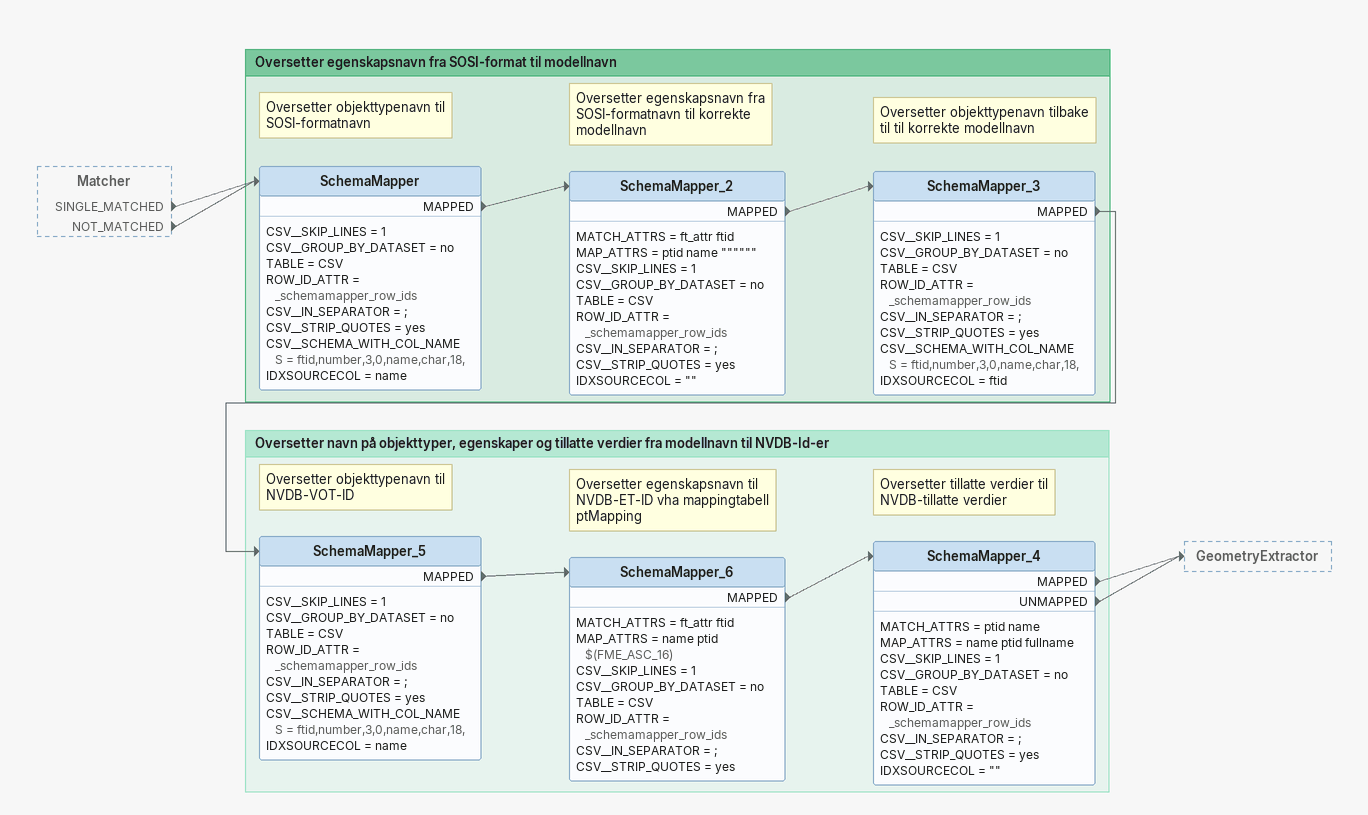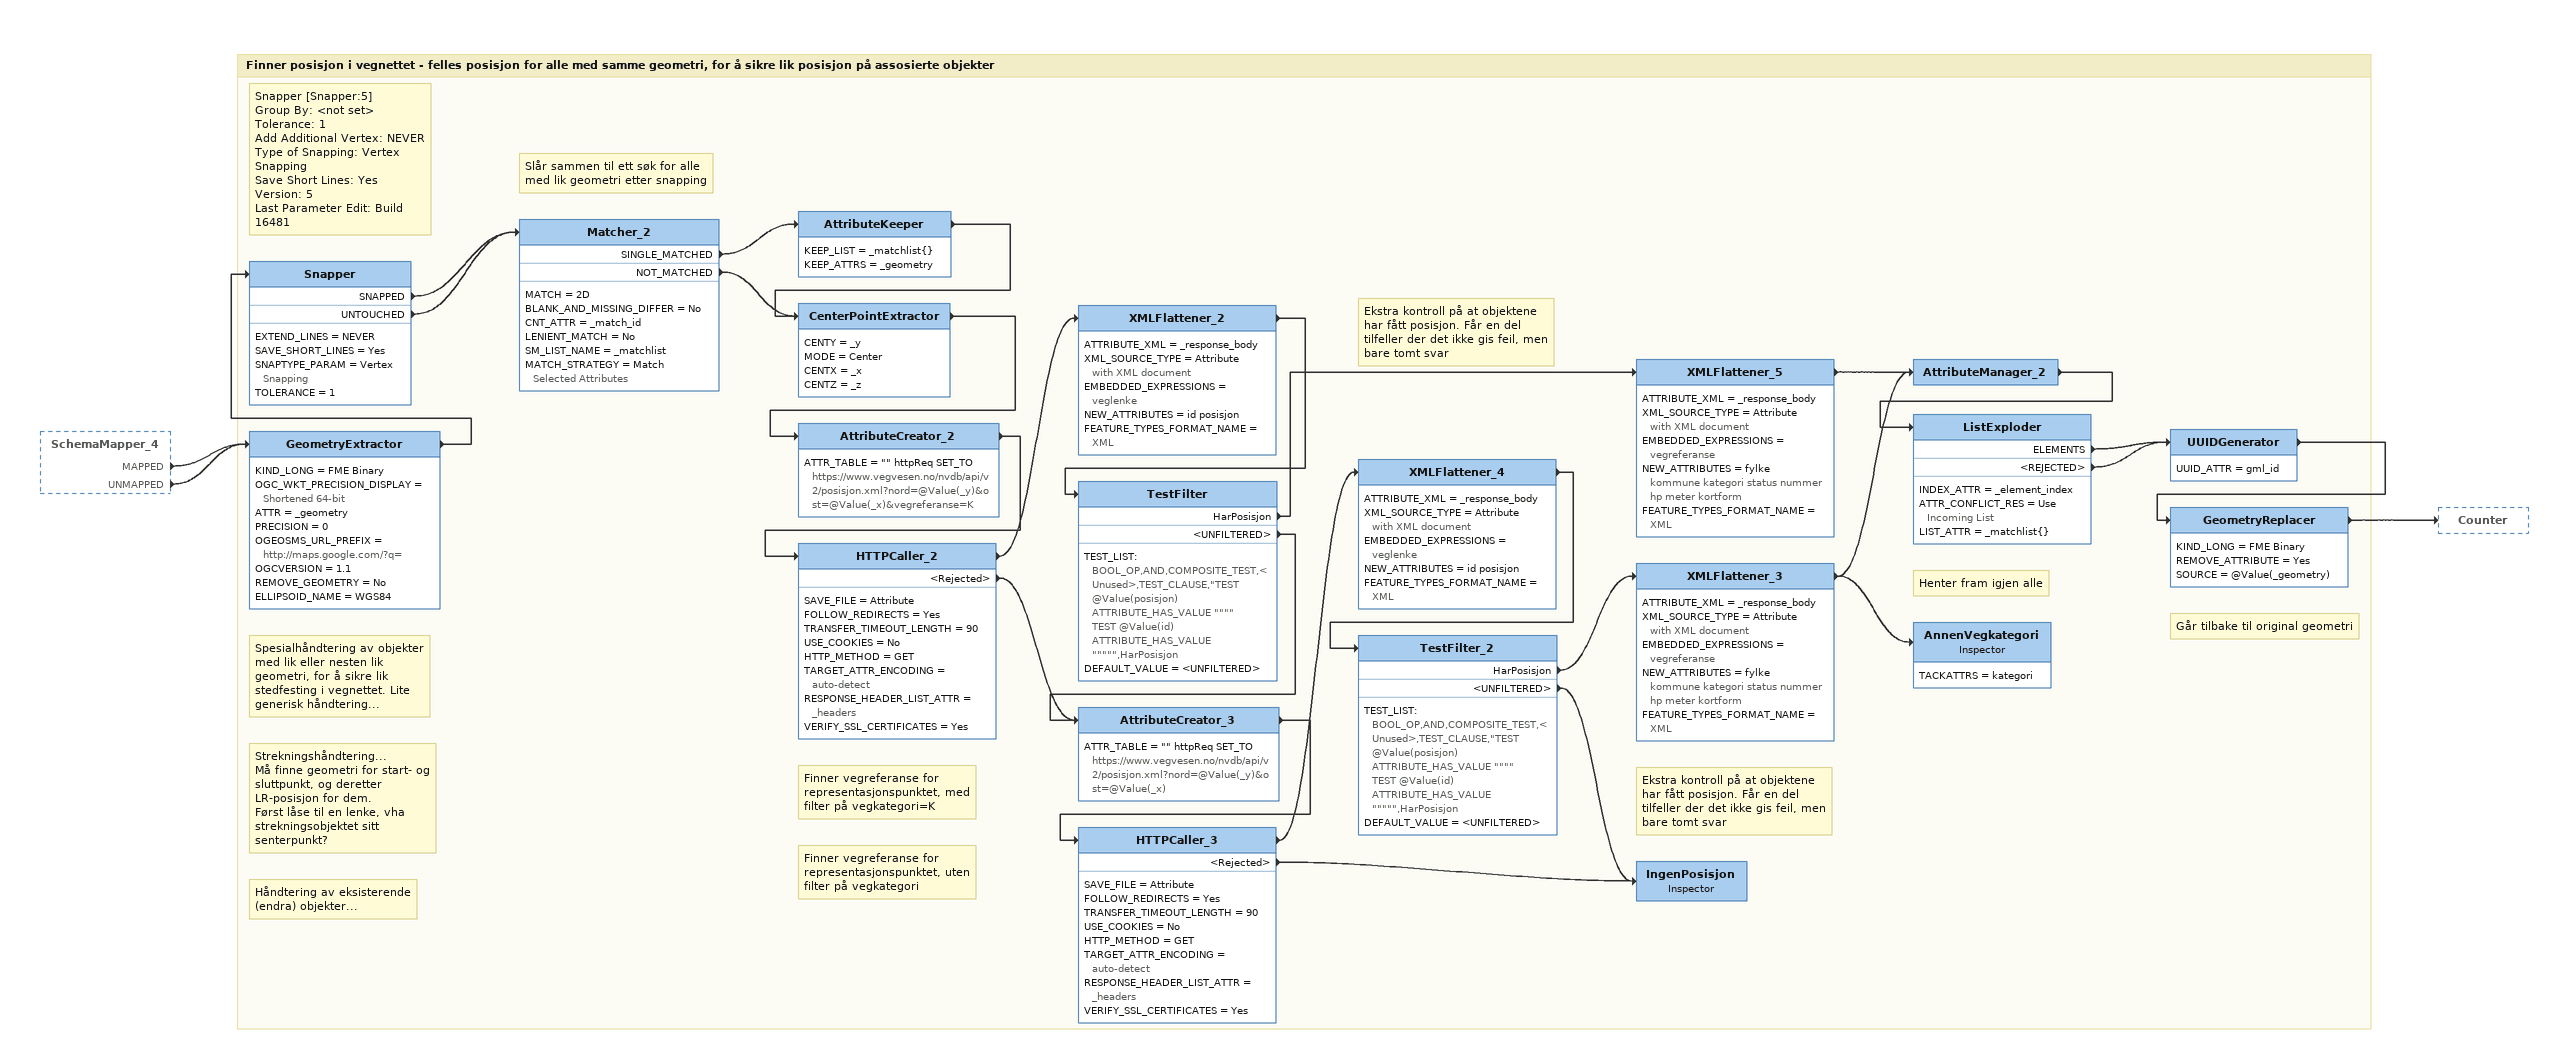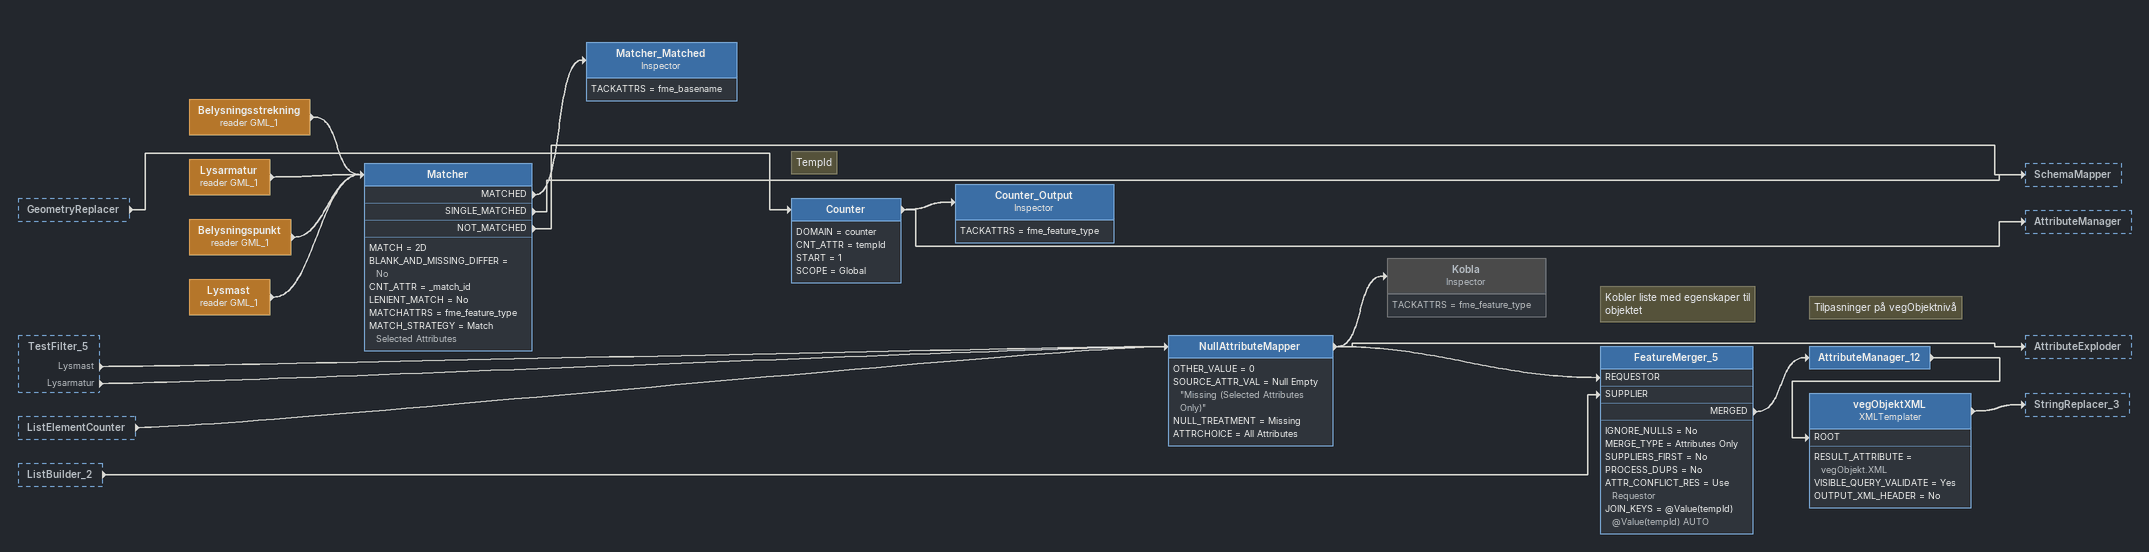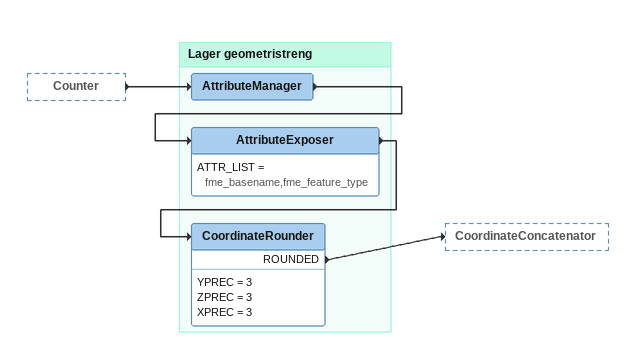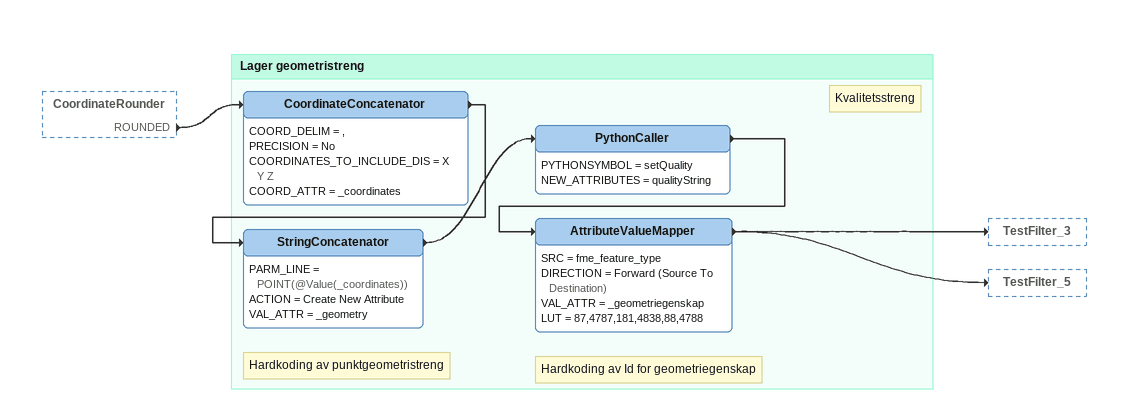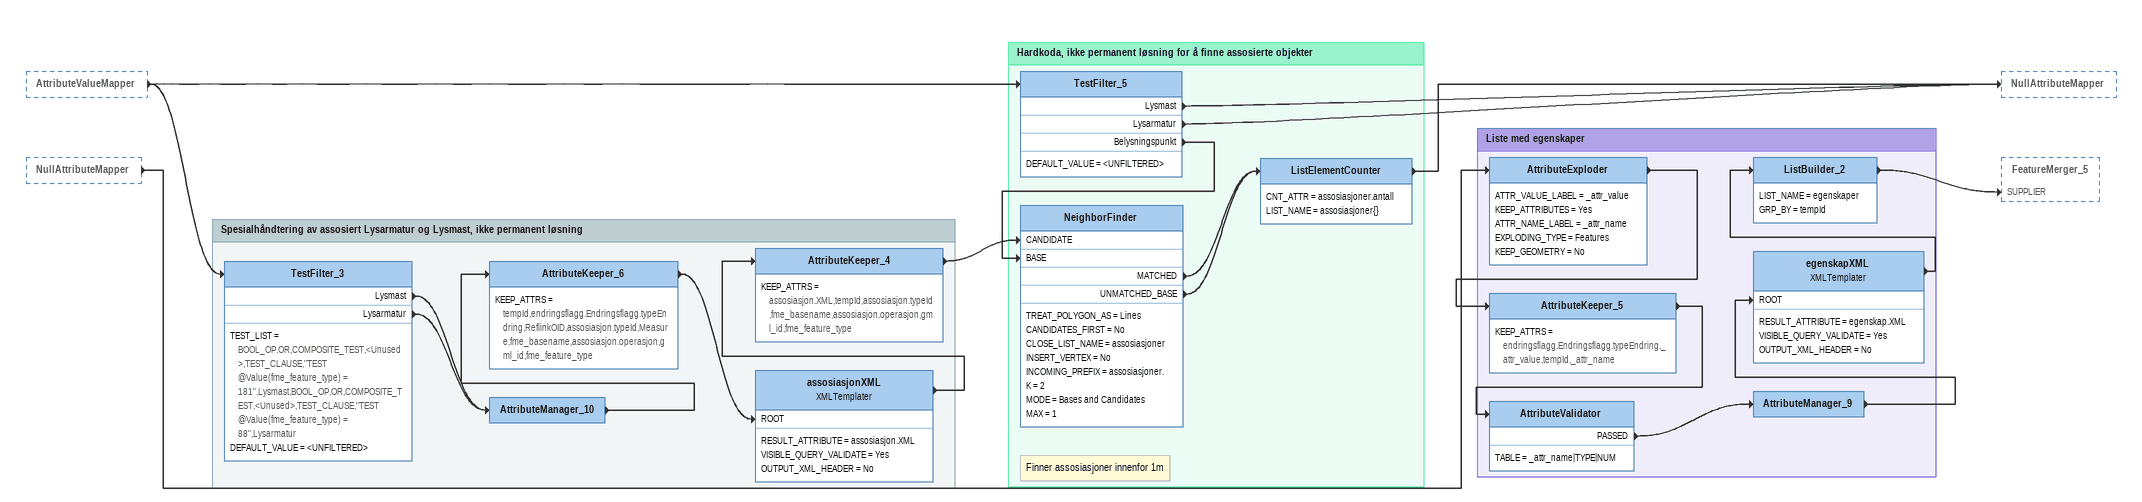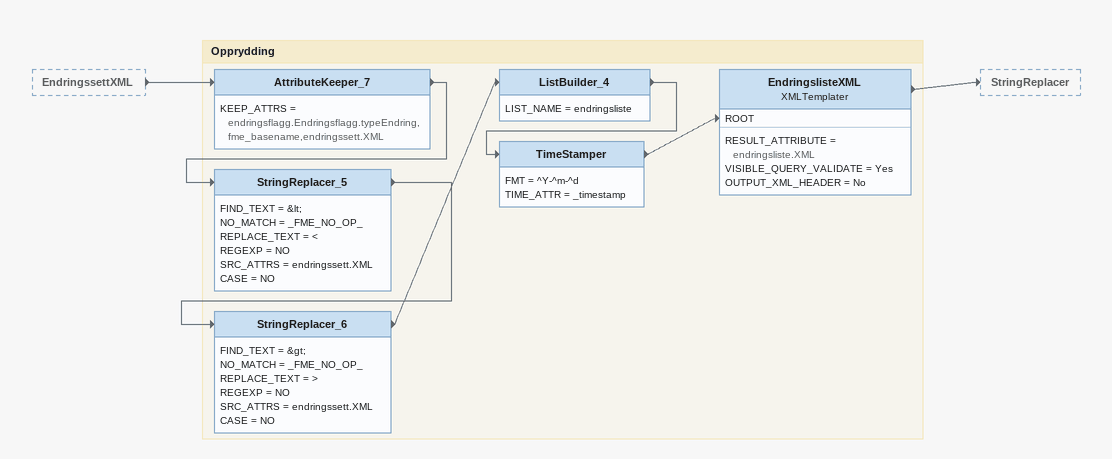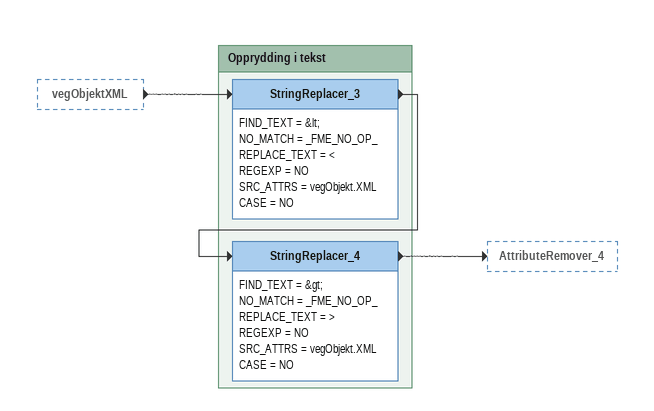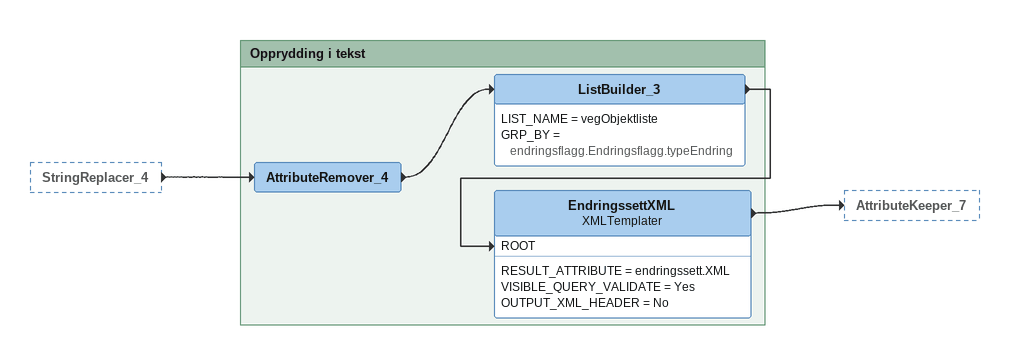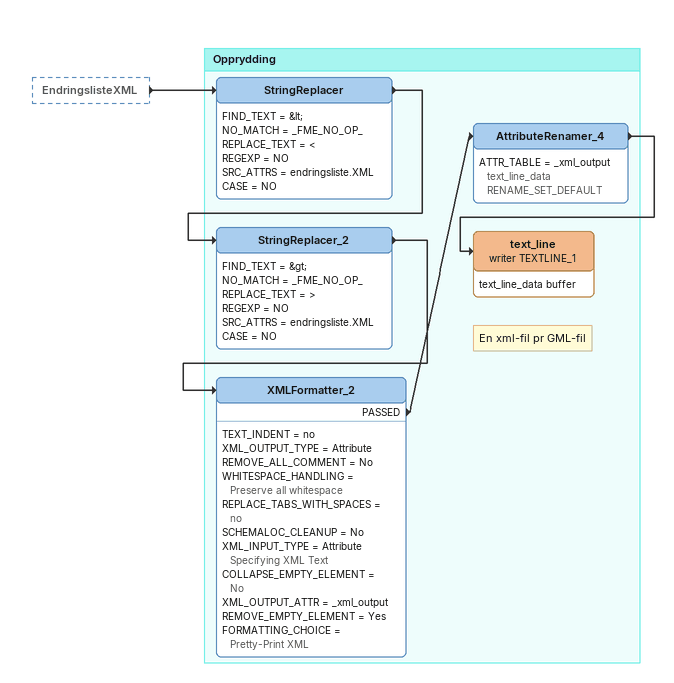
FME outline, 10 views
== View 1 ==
Matcher [outside]
    SINGLE_MATCHED -> SchemaMapper
    NOT_MATCHED -> SchemaMapper

Bookmark: Oversetter egenskapsnavn fra SOSI-format til modellnavn
Note: Oversetter objekttypenavn til SOSI-formatnavn
SchemaMapper
    CSV__SKIP_LINES = 1
    CSV__GROUP_BY_DATASET = no
    TABLE = CSV
    ROW_ID_ATTR = _schemamapper_row_ids
    CSV__IN_SEPARATOR = ;
    CSV__STRIP_QUOTES = yes
    CSV__SCHEMA_WITH_COL_NAMES = ftid,number,3,0,name,char,18,
    IDXSOURCECOL = name
    MAPPED -> SchemaMapper_2
Note: Oversetter egenskapsnavn fra SOSI-formatnavn til korrekte modellnavn
SchemaMapper_2
    MATCH_ATTRS = ft_attr ftid
    MAP_ATTRS = ptid name """"""
    CSV__SKIP_LINES = 1
    CSV__GROUP_BY_DATASET = no
    TABLE = CSV
    ROW_ID_ATTR = _schemamapper_row_ids
    CSV__IN_SEPARATOR = ;
    CSV__STRIP_QUOTES = yes
    IDXSOURCECOL = ""
    MAPPED -> SchemaMapper_3
Note: Oversetter objekttypenavn tilbake til til korrekte modellnavn
SchemaMapper_3
    CSV__SKIP_LINES = 1
    CSV__GROUP_BY_DATASET = no
    TABLE = CSV
    ROW_ID_ATTR = _schemamapper_row_ids
    CSV__IN_SEPARATOR = ;
    CSV__STRIP_QUOTES = yes
    CSV__SCHEMA_WITH_COL_NAMES = ftid,number,3,0,name,char,18,
    IDXSOURCECOL = ftid
    MAPPED -> SchemaMapper_5

Bookmark: Oversetter navn på objekttyper, egenskaper og tillatte verdier fra modellnavn til NVDB-Id-er
Note: Oversetter objekttypenavn til NVDB-VOT-ID
SchemaMapper_5
    CSV__SKIP_LINES = 1
    CSV__GROUP_BY_DATASET = no
    TABLE = CSV
    ROW_ID_ATTR = _schemamapper_row_ids
    CSV__IN_SEPARATOR = ;
    CSV__STRIP_QUOTES = yes
    CSV__SCHEMA_WITH_COL_NAMES = ftid,number,3,0,name,char,18,
    IDXSOURCECOL = name
    MAPPED -> SchemaMapper_6
Note: Oversetter egenskapsnavn til NVDB-ET-ID vha mappingtabell ptMapping
SchemaMapper_6
    MATCH_ATTRS = ft_attr ftid
    MAP_ATTRS = name ptid $(FME_ASC_16)
    CSV__SKIP_LINES = 1
    CSV__GROUP_BY_DATASET = no
    TABLE = CSV
    ROW_ID_ATTR = _schemamapper_row_ids
    CSV__IN_SEPARATOR = ;
    CSV__STRIP_QUOTES = yes
    MAPPED -> SchemaMapper_4
Note: Oversetter tillatte verdier til NVDB-tillatte verdier
SchemaMapper_4
    MATCH_ATTRS = ptid name
    MAP_ATTRS = name ptid fullname
    CSV__SKIP_LINES = 1
    CSV__GROUP_BY_DATASET = no
    TABLE = CSV
    ROW_ID_ATTR = _schemamapper_row_ids
    CSV__IN_SEPARATOR = ;
    CSV__STRIP_QUOTES = yes
    IDXSOURCECOL = ""
    MAPPED -> GeometryExtractor
    UNMAPPED -> GeometryExtractor

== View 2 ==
SchemaMapper_4 [outside]
    MAPPED -> GeometryExtractor
    UNMAPPED -> GeometryExtractor

Bookmark: Finner posisjon i vegnettet - felles posisjon for alle med samme geometri, for å sikre lik posisjon på assosierte objekter
Note: Spesialhåndtering av objekter med lik eller nesten lik geometri, for å sikre lik stedfesting i vegnettet. Lite generisk håndtering...
Note: Strekningshåndtering... / Må finne geometri for start- og sluttpunkt, og deretter LR-posisjon for dem. / Først låse til en lenke, vha strekningsobjektet sitt senterpunkt?
Note: Håndtering av eksisterende (endra) objekter...
GeometryExtractor
    KIND_LONG = FME Binary
    OGC_WKT_PRECISION_DISPLAY = Shortened 64-bit
    ATTR = _geometry
    PRECISION = 0
    OGEOSMS_URL_PREFIX = http://maps.google.com/?q=
    OGCVERSION = 1.1
    REMOVE_GEOMETRY = No
    ELLIPSOID_NAME = WGS84
    -> Snapper
Note: Snapper [Snapper:5] / Group By: <not set> / Tolerance: 1 / Add Additional Vertex: NEVER / Type of Snapping: Vertex Snapping / Save Short Lines: Yes / Version: 5 / Last Parameter Edit: Build 16481
Snapper
    EXTEND_LINES = NEVER
    SAVE_SHORT_LINES = Yes
    SNAPTYPE_PARAM = Vertex Snapping
    TOLERANCE = 1
    SNAPPED -> Matcher_2
    UNTOUCHED -> Matcher_2
Note: Slår sammen til ett søk for alle med lik geometri etter snapping
Matcher_2
    MATCH = 2D
    BLANK_AND_MISSING_DIFFER = No
    CNT_ATTR = _match_id
    LENIENT_MATCH = No
    SM_LIST_NAME = _matchlist
    MATCH_STRATEGY = Match Selected Attributes
    SINGLE_MATCHED -> AttributeKeeper
    NOT_MATCHED -> CenterPointExtractor
AttributeKeeper
    KEEP_LIST = _matchlist{}
    KEEP_ATTRS = _geometry
    -> CenterPointExtractor
CenterPointExtractor
    CENTY = _y
    MODE = Center
    CENTX = _x
    CENTZ = _z
    -> AttributeCreator_2
AttributeCreator_2
    ATTR_TABLE = "" httpReq SET_TO https://www.vegvesen.no/nvdb/api/v2/posisjon.xml?nord=@Value(_y)&ost=@Value(_x)&vegreferanse=K
    -> HTTPCaller_2
Note: Finner vegreferanse for representasjonspunktet, med filter på vegkategori=K
HTTPCaller_2
    SAVE_FILE = Attribute
    FOLLOW_REDIRECTS = Yes
    TRANSFER_TIMEOUT_LENGTH = 90
    USE_COOKIES = No
    HTTP_METHOD = GET
    TARGET_ATTR_ENCODING = auto-detect
    RESPONSE_HEADER_LIST_ATTR = _headers
    VERIFY_SSL_CERTIFICATES = Yes
    -> XMLFlattener_2
    <Rejected> -> AttributeCreator_3
XMLFlattener_2
    ATTRIBUTE_XML = _response_body
    XML_SOURCE_TYPE = Attribute with XML document
    EMBEDDED_EXPRESSIONS = veglenke
    NEW_ATTRIBUTES = id posisjon
    FEATURE_TYPES_FORMAT_NAME = XML
    -> TestFilter
Note: Ekstra kontroll på at objektene har fått posisjon. Får en del tilfeller der det ikke gis feil, men bare tomt svar
TestFilter
    TEST_LIST:
      BOOL_OP,AND,COMPOSITE_TEST,<Unused>,TEST_CLAUSE,"TEST @Value(posisjon) ATTRIBUTE_HAS_VALUE """"
      TEST @Value(id) ATTRIBUTE_HAS_VALUE """"",HarPosisjon
    DEFAULT_VALUE = <UNFILTERED>
    HarPosisjon -> XMLFlattener_5
    <UNFILTERED> -> AttributeCreator_3
XMLFlattener_5
    ATTRIBUTE_XML = _response_body
    XML_SOURCE_TYPE = Attribute with XML document
    EMBEDDED_EXPRESSIONS = vegreferanse
    NEW_ATTRIBUTES = fylke kommune kategori status nummer hp meter kortform
    FEATURE_TYPES_FORMAT_NAME = XML
    -> AttributeManager_2
AttributeCreator_3
    ATTR_TABLE = "" httpReq SET_TO https://www.vegvesen.no/nvdb/api/v2/posisjon.xml?nord=@Value(_y)&ost=@Value(_x)
    -> HTTPCaller_3
Note: Finner vegreferanse for representasjonspunktet, uten filter på vegkategori
HTTPCaller_3
    SAVE_FILE = Attribute
    FOLLOW_REDIRECTS = Yes
    TRANSFER_TIMEOUT_LENGTH = 90
    USE_COOKIES = No
    HTTP_METHOD = GET
    TARGET_ATTR_ENCODING = auto-detect
    RESPONSE_HEADER_LIST_ATTR = _headers
    VERIFY_SSL_CERTIFICATES = Yes
    -> XMLFlattener_4
    <Rejected> -> IngenPosisjon
XMLFlattener_4
    ATTRIBUTE_XML = _response_body
    XML_SOURCE_TYPE = Attribute with XML document
    EMBEDDED_EXPRESSIONS = veglenke
    NEW_ATTRIBUTES = id posisjon
    FEATURE_TYPES_FORMAT_NAME = XML
    -> TestFilter_2
Note: Ekstra kontroll på at objektene har fått posisjon. Får en del tilfeller der det ikke gis feil, men bare tomt svar
TestFilter_2
    TEST_LIST:
      BOOL_OP,AND,COMPOSITE_TEST,<Unused>,TEST_CLAUSE,"TEST @Value(posisjon) ATTRIBUTE_HAS_VALUE """"
      TEST @Value(id) ATTRIBUTE_HAS_VALUE """"",HarPosisjon
    DEFAULT_VALUE = <UNFILTERED>
    HarPosisjon -> XMLFlattener_3
    <UNFILTERED> -> IngenPosisjon
XMLFlattener_3
    ATTRIBUTE_XML = _response_body
    XML_SOURCE_TYPE = Attribute with XML document
    EMBEDDED_EXPRESSIONS = vegreferanse
    NEW_ATTRIBUTES = fylke kommune kategori status nummer hp meter kortform
    FEATURE_TYPES_FORMAT_NAME = XML
    -> AnnenVegkategori
    -> AttributeManager_2
AttributeManager_2
    -> ListExploder
Note: Henter fram igjen alle
ListExploder
    INDEX_ATTR = _element_index
    ATTR_CONFLICT_RES = Use Incoming List
    LIST_ATTR = _matchlist{}
    ELEMENTS -> UUIDGenerator
    <REJECTED> -> UUIDGenerator
UUIDGenerator
    UUID_ATTR = gml_id
    -> GeometryReplacer
Note: Går tilbake til original geometri
GeometryReplacer
    KIND_LONG = FME Binary
    REMOVE_ATTRIBUTE = Yes
    SOURCE = @Value(_geometry)
    -> Counter
AnnenVegkategori: Inspector
    TACKATTRS = kategori
IngenPosisjon: Inspector

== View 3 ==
GeometryReplacer [outside]
    -> Counter
TestFilter_5 [outside]
    Lysmast -> NullAttributeMapper
    Lysarmatur -> NullAttributeMapper
ListElementCounter [outside]
    -> NullAttributeMapper
ListBuilder_2 [outside]
    -> FeatureMerger_5 [SUPPLIER]
Belysningsstrekning (reader GML_1)
    -> Matcher
Lysarmatur (reader GML_1)
    -> Matcher
Belysningspunkt (reader GML_1)
    -> Matcher
Lysmast (reader GML_1)
    -> Matcher
Matcher
    MATCH = 2D
    BLANK_AND_MISSING_DIFFER = No
    CNT_ATTR = _match_id
    LENIENT_MATCH = No
    MATCHATTRS = fme_feature_type
    MATCH_STRATEGY = Match Selected Attributes
    MATCHED -> Matcher_Matched
    SINGLE_MATCHED -> SchemaMapper
    NOT_MATCHED -> SchemaMapper
Matcher_Matched: Inspector
    TACKATTRS = fme_basename
Note: TempId
Counter
    DOMAIN = counter
    CNT_ATTR = tempId
    START = 1
    SCOPE = Global
    -> AttributeManager
    -> Counter_Output
Counter_Output: Inspector
    TACKATTRS = fme_feature_type
NullAttributeMapper
    OTHER_VALUE = 0
    SOURCE_ATTR_VAL = Null Empty "Missing (Selected Attributes Only)"
    NULL_TREATMENT = Missing
    ATTRCHOICE = All Attributes
    -> AttributeExploder
    -> FeatureMerger_5 [REQUESTOR]
    -> Kobla
Kobla: Inspector [off]
    TACKATTRS = fme_feature_type
Note: Kobler liste med egenskaper til objektet
FeatureMerger_5
    IGNORE_NULLS = No
    MERGE_TYPE = Attributes Only
    SUPPLIERS_FIRST = No
    PROCESS_DUPS = No
    ATTR_CONFLICT_RES = Use Requestor
    JOIN_KEYS = @Value(tempId) @Value(tempId) AUTO
    MERGED -> AttributeManager_12
Note: Tilpasninger på vegObjektnivå
AttributeManager_12
    -> vegObjektXML [ROOT]
vegObjektXML: XMLTemplater
    RESULT_ATTRIBUTE = vegObjekt.XML
    VISIBLE_QUERY_VALIDATE = Yes
    OUTPUT_XML_HEADER = No
    -> StringReplacer_3

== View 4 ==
Counter [outside]
    -> AttributeManager

Bookmark: Lager geometristreng
AttributeManager
    -> AttributeExposer
AttributeExposer
    ATTR_LIST = fme_basename,fme_feature_type
    -> CoordinateRounder
CoordinateRounder
    YPREC = 3
    ZPREC = 3
    XPREC = 3
    ROUNDED -> CoordinateConcatenator

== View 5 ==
CoordinateRounder [outside]
    ROUNDED -> CoordinateConcatenator

Bookmark: Lager geometristreng
CoordinateConcatenator
    COORD_DELIM = ,
    PRECISION = No
    COORDINATES_TO_INCLUDE_DIS = X Y Z
    COORD_ATTR = _coordinates
    -> StringConcatenator
Note: Hardkoding av punktgeometristreng
StringConcatenator
    PARM_LINE = POINT(@Value(_coordinates))
    ACTION = Create New Attribute
    VAL_ATTR = _geometry
    -> PythonCaller
Note: Kvalitetsstreng
PythonCaller
    PYTHONSYMBOL = setQuality
    NEW_ATTRIBUTES = qualityString
    -> AttributeValueMapper
Note: Hardkoding av Id for geometriegenskap
AttributeValueMapper
    SRC = fme_feature_type
    DIRECTION = Forward (Source To Destination)
    VAL_ATTR = _geometriegenskap
    LUT = 87,4787,181,4838,88,4788
    -> TestFilter_3
    -> TestFilter_5

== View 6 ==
AttributeValueMapper [outside]
    -> TestFilter_3
    -> TestFilter_5
NullAttributeMapper [outside]
    -> AttributeExploder

Bookmark: Hardkoda, ikke permanent løsning for å finne assosierte objekter
TestFilter_5
    DEFAULT_VALUE = <UNFILTERED>
    Lysmast -> NullAttributeMapper
    Lysarmatur -> NullAttributeMapper
    Belysningspunkt -> NeighborFinder [BASE]
Note: Finner assosiasjoner innenfor 1m
NeighborFinder
    TREAT_POLYGON_AS = Lines
    CANDIDATES_FIRST = No
    CLOSE_LIST_NAME = assosiasjoner
    INSERT_VERTEX = No
    INCOMING_PREFIX = assosiasjoner.
    K = 2
    MODE = Bases and Candidates
    MAX = 1
    MATCHED -> ListElementCounter
    UNMATCHED_BASE -> ListElementCounter
ListElementCounter
    CNT_ATTR = assosiasjoner.antall
    LIST_NAME = assosiasjoner{}
    -> NullAttributeMapper

Bookmark: Spesialhåndtering av assosiert Lysarmatur og Lysmast, ikke permanent løsning
TestFilter_3
    TEST_LIST = BOOL_OP,OR,COMPOSITE_TEST,<Unused>,TEST_CLAUSE,"TEST @Value(fme_feature_type) = 181",Lysmast,BOOL_OP,OR,COMPOSITE_TEST,<Unused>,TEST_CLAUSE,"TEST @Value(fme_feature_type) = 88",Lysarmatur
    DEFAULT_VALUE = <UNFILTERED>
    Lysmast -> AttributeManager_10
    Lysarmatur -> AttributeManager_10
AttributeManager_10
    -> AttributeKeeper_6
AttributeKeeper_6
    KEEP_ATTRS = tempId,endringsflagg.Endringsflagg.typeEndring,ReflinkOID,assosiasjon.typeId,Measure,fme_basename,assosiasjon.operasjon,gml_id,fme_feature_type
    -> assosiasjonXML [ROOT]
assosiasjonXML: XMLTemplater
    RESULT_ATTRIBUTE = assosiasjon.XML
    VISIBLE_QUERY_VALIDATE = Yes
    OUTPUT_XML_HEADER = No
    -> AttributeKeeper_4
AttributeKeeper_4
    KEEP_ATTRS = assosiasjon.XML,tempId,assosiasjon.typeId,fme_basename,assosiasjon.operasjon,gml_id,fme_feature_type
    -> NeighborFinder [CANDIDATE]

Bookmark: Liste med egenskaper
AttributeExploder
    ATTR_VALUE_LABEL = _attr_value
    KEEP_ATTRIBUTES = Yes
    ATTR_NAME_LABEL = _attr_name
    EXPLODING_TYPE = Features
    KEEP_GEOMETRY = No
    -> AttributeKeeper_5
AttributeKeeper_5
    KEEP_ATTRS = endringsflagg.Endringsflagg.typeEndring,_attr_value,tempId,_attr_name
    -> AttributeValidator
AttributeValidator
    TABLE = _attr_name|TYPE|NUM
    PASSED -> AttributeManager_9
AttributeManager_9
    -> egenskapXML [ROOT]
egenskapXML: XMLTemplater
    RESULT_ATTRIBUTE = egenskap.XML
    VISIBLE_QUERY_VALIDATE = Yes
    OUTPUT_XML_HEADER = No
    -> ListBuilder_2
ListBuilder_2
    LIST_NAME = egenskaper
    GRP_BY = tempId
    -> FeatureMerger_5 [SUPPLIER]

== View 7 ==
EndringssettXML [outside]
    -> AttributeKeeper_7

Bookmark: Opprydding
AttributeKeeper_7
    KEEP_ATTRS = endringsflagg.Endringsflagg.typeEndring,fme_basename,endringssett.XML
    -> StringReplacer_5
StringReplacer_5
    FIND_TEXT = &lt;
    NO_MATCH = _FME_NO_OP_
    REPLACE_TEXT = <
    REGEXP = NO
    SRC_ATTRS = endringssett.XML
    CASE = NO
    -> StringReplacer_6
StringReplacer_6
    FIND_TEXT = &gt;
    NO_MATCH = _FME_NO_OP_
    REPLACE_TEXT = >
    REGEXP = NO
    SRC_ATTRS = endringssett.XML
    CASE = NO
    -> ListBuilder_4
ListBuilder_4
    LIST_NAME = endringsliste
    -> TimeStamper
TimeStamper
    FMT = ^Y-^m-^d
    TIME_ATTR = _timestamp
    -> EndringslisteXML [ROOT]
EndringslisteXML: XMLTemplater
    RESULT_ATTRIBUTE = endringsliste.XML
    VISIBLE_QUERY_VALIDATE = Yes
    OUTPUT_XML_HEADER = No
    -> StringReplacer

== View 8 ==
vegObjektXML [outside]
    -> StringReplacer_3

Bookmark: Opprydding i tekst
StringReplacer_3
    FIND_TEXT = &lt;
    NO_MATCH = _FME_NO_OP_
    REPLACE_TEXT = <
    REGEXP = NO
    SRC_ATTRS = vegObjekt.XML
    CASE = NO
    -> StringReplacer_4
StringReplacer_4
    FIND_TEXT = &gt;
    NO_MATCH = _FME_NO_OP_
    REPLACE_TEXT = >
    REGEXP = NO
    SRC_ATTRS = vegObjekt.XML
    CASE = NO
    -> AttributeRemover_4

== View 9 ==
StringReplacer_4 [outside]
    -> AttributeRemover_4

Bookmark: Opprydding i tekst
AttributeRemover_4
    -> ListBuilder_3
ListBuilder_3
    LIST_NAME = vegObjektliste
    GRP_BY = endringsflagg.Endringsflagg.typeEndring
    -> EndringssettXML [ROOT]
EndringssettXML: XMLTemplater
    RESULT_ATTRIBUTE = endringssett.XML
    VISIBLE_QUERY_VALIDATE = Yes
    OUTPUT_XML_HEADER = No
    -> AttributeKeeper_7

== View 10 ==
EndringslisteXML [outside]
    -> StringReplacer

Bookmark: Opprydding
StringReplacer
    FIND_TEXT = &lt;
    NO_MATCH = _FME_NO_OP_
    REPLACE_TEXT = <
    REGEXP = NO
    SRC_ATTRS = endringsliste.XML
    CASE = NO
    -> StringReplacer_2
StringReplacer_2
    FIND_TEXT = &gt;
    NO_MATCH = _FME_NO_OP_
    REPLACE_TEXT = >
    REGEXP = NO
    SRC_ATTRS = endringsliste.XML
    CASE = NO
    -> XMLFormatter_2
XMLFormatter_2
    TEXT_INDENT = no
    XML_OUTPUT_TYPE = Attribute
    REMOVE_ALL_COMMENT = No
    WHITESPACE_HANDLING = Preserve all whitespace
    REPLACE_TABS_WITH_SPACES = no
    SCHEMALOC_CLEANUP = No
    XML_INPUT_TYPE = Attribute Specifying XML Text
    COLLAPSE_EMPTY_ELEMENT = No
    XML_OUTPUT_ATTR = _xml_output
    REMOVE_EMPTY_ELEMENT = Yes
    FORMATTING_CHOICE = Pretty-Print XML
    PASSED -> AttributeRenamer_4
AttributeRenamer_4
    ATTR_TABLE = _xml_output text_line_data RENAME_SET_DEFAULT
    -> text_line (writer TEXTLINE_1)
Note: En xml-fil pr GML-fil
text_line (writer TEXTLINE_1)
    attributes: text_line_data buffer
